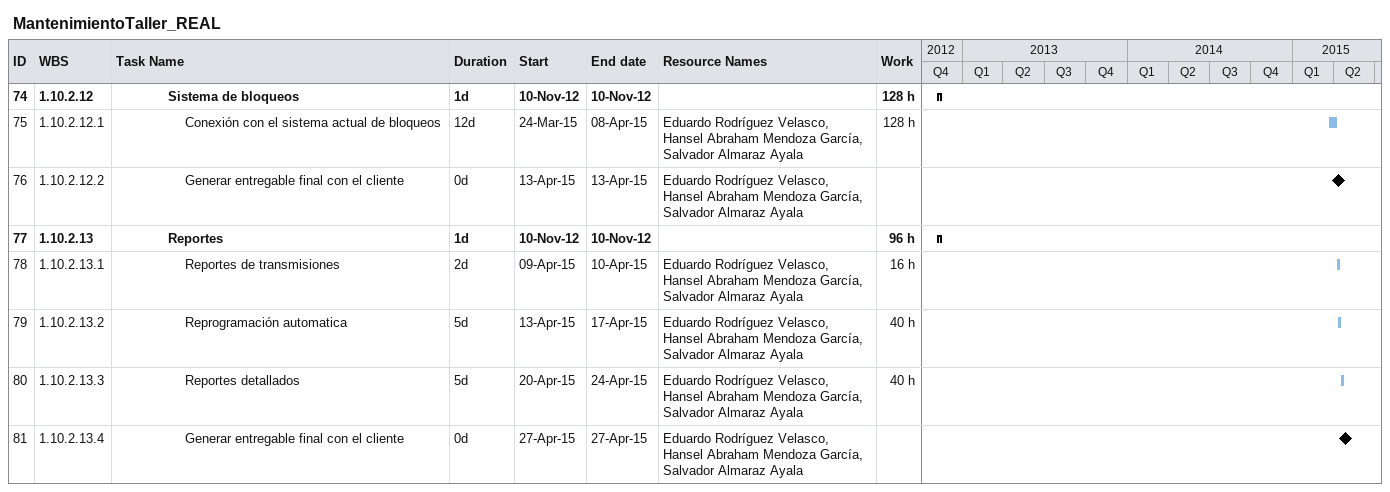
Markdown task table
MantenimientoTaller_REAL

| ID | WBS | Task | Duration | Start | Finish | Resources | Work (h) |
|---|---|---|---|---|---|---|---|
| 74 | 1.10.2.12 | **Sistema de bloqueos** | 1d | 2012-11-10 | 2012-11-10 |  | 128 |
| 75 | 1.10.2.12.1 | Conexión con el sistema actual de bloqueos | 12d | 2015-03-24 | 2015-04-08 | Eduardo Rodríguez Velasco, Hansel Abraham Mendoza García, Salvador Almaraz Ayala | 128 |
| 76 | 1.10.2.12.2 | Generar entregable final con el cliente | 0d | 2015-04-13 | 2015-04-13 | Eduardo Rodríguez Velasco, Hansel Abraham Mendoza García, Salvador Almaraz Ayala |  |
| 77 | 1.10.2.13 | **Reportes** | 1d | 2012-11-10 | 2012-11-10 |  | 96 |
| 78 | 1.10.2.13.1 | Reportes de transmisiones | 2d | 2015-04-09 | 2015-04-10 | Eduardo Rodríguez Velasco, Hansel Abraham Mendoza García, Salvador Almaraz Ayala | 16 |
| 79 | 1.10.2.13.2 | Reprogramación automatica | 5d | 2015-04-13 | 2015-04-17 | Eduardo Rodríguez Velasco, Hansel Abraham Mendoza García, Salvador Almaraz Ayala | 40 |
| 80 | 1.10.2.13.3 | Reportes detallados | 5d | 2015-04-20 | 2015-04-24 | Eduardo Rodríguez Velasco, Hansel Abraham Mendoza García, Salvador Almaraz Ayala | 40 |
| 81 | 1.10.2.13.4 | Generar entregable final con el cliente | 0d | 2015-04-27 | 2015-04-27 | Eduardo Rodríguez Velasco, Hansel Abraham Mendoza García, Salvador Almaraz Ayala |  |
